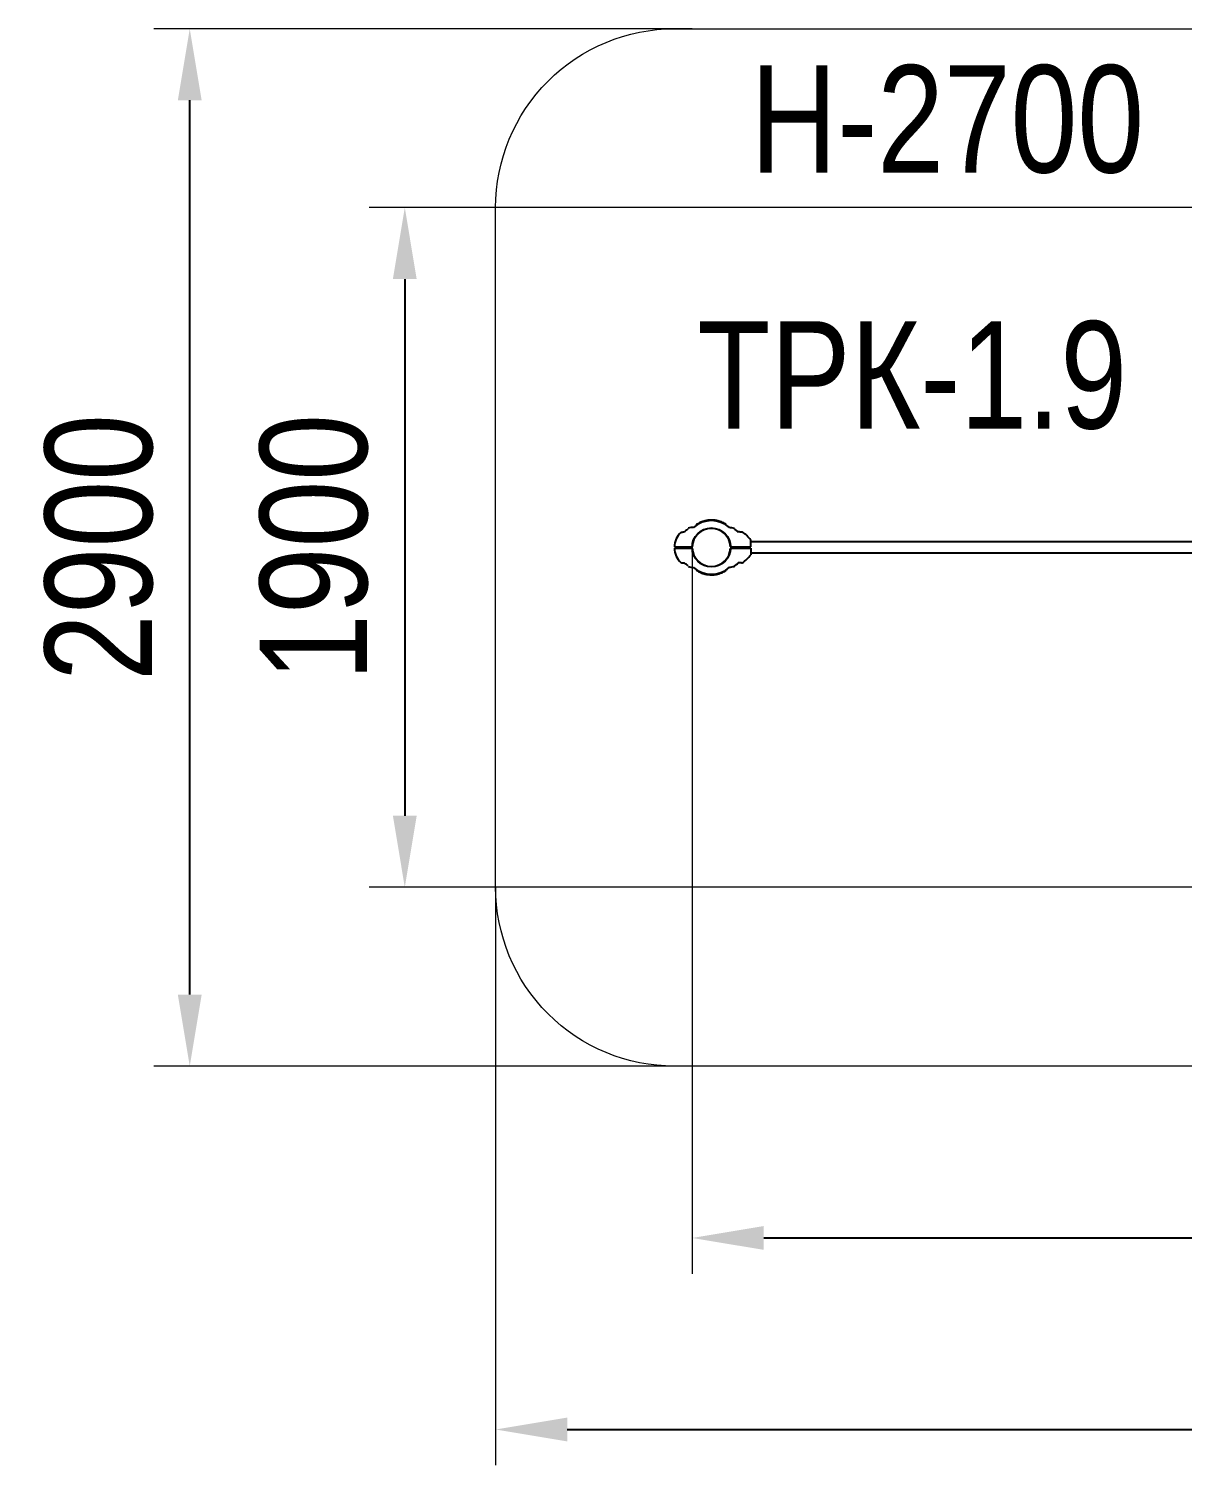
# Model space of a CAD drawing. Header units: millimetres. Extents: x -5849 to 4248, y -2516 to 1499.
# Drawn here: x -5849 to -2625, y -2516 to 1499 of the extents above; entities that cross this region are included whole.
import ezdxf

# ---------------------------------------------------------------- set-up
doc = ezdxf.new("R2010")
doc.units = ezdxf.units.MM
for name, color, linetype in [('DIKOM_АРТИКУЛ', 7, 'Continuous'), ('DIKOM_ЗОНА', 80, 'Continuous'), ('DIKOM_ОБЪЕКТ', 7, 'Continuous'), ('DIKOM_РАЗМЕР_ЗОНА', 7, 'Continuous'), ('DIKOM_РАЗМЕР_ОБЪЕКТА', 7, 'Continuous')]:
    doc.layers.add(name, color=color, linetype=linetype)
doc.styles.add('style1', font='arial.ttf', dxfattribs={"width": 0.8})
doc.dimstyles.new('1-50', dxfattribs={"dimtxt": 300, "dimasz": 200, "dimexe": 100, "dimexo": 0, "dimgap": 100, "dimtad": 1, "dimdec": 0, "dimtxsty": 'style1', "dimcen": 0, "dimclrd": 7, "dimclre": 7, "dimadec": 1, "dimazin": 2, "dimtfac": 1, "dimtdec": 0, "dimtmove": 0, "dimatfit": 3, "dimfxl": 0, "dimlwd": 25, "dimlwe": 18, "dimarcsym": 0})

# ---------------------------------------------------------------- blocks, each defined once
blk = doc.blocks.new('*D0')
at = {"layer": 'Defpoints', "color": 0, "transparency": 16777216}
for p in [(3046.6, 999.5), (-4798.3, -900.5), (3046.6, -900.5)]:
    blk.add_point(p, dxfattribs=at)
at = {"layer": 'DIKOM_РАЗМЕР_ОБЪЕКТА', "color": 7, "lineweight": 18, "transparency": 16777216}
for p, q in [((3046.6, 999.5), (-4898.3, 999.5)), ((3046.6, -900.5), (-4898.3, -900.5))]:
    blk.add_line(p, q, dxfattribs=at)
at = {"layer": 'DIKOM_РАЗМЕР_ОБЪЕКТА', "color": 7, "lineweight": 25, "transparency": 16777216}
blk.add_line((-4798.3, 799.5), (-4798.3, -700.5), dxfattribs=at)
at = {"layer": 'DIKOM_РАЗМЕР_ОБЪЕКТА', "color": 7, "transparency": 16777216}
for points in [[(-4831.6, 799.5), (-4765, 799.5), (-4798.3, 999.5)], [(-4831.6, -700.5), (-4765, -700.5), (-4798.3, -900.5)]]:
    blk.add_solid(points, dxfattribs=at)
at = {"layer": 'DIKOM_РАЗМЕР_ОБЪЕКТА', "color": 0, "transparency": 16777216, "insert": (-5051.5, 49.5), "char_height": 300, "attachment_point": 5, "rotation": 90, "style": 'style1'}
blk.add_mtext('1900', dxfattribs=at)
blk = doc.blocks.new('*D1')
at = {"layer": 'Defpoints', "color": 0, "transparency": 16777216}
for p in [(-3995, 51.5), (3748.5, -900.5), (3748.5, -1880.7)]:
    blk.add_point(p, dxfattribs=at)
at = {"layer": 'DIKOM_РАЗМЕР_ОБЪЕКТА', "color": 7, "lineweight": 18, "transparency": 16777216}
for p, q in [((-3995, 51.5), (-3995, -1980.7)), ((3748.5, -900.5), (3748.5, -1980.7))]:
    blk.add_line(p, q, dxfattribs=at)
at = {"layer": 'DIKOM_РАЗМЕР_ОБЪЕКТА', "color": 7, "lineweight": 25, "transparency": 16777216}
blk.add_line((-3795, -1880.7), (3548.5, -1880.7), dxfattribs=at)
at = {"layer": 'DIKOM_РАЗМЕР_ОБЪЕКТА', "color": 7, "transparency": 16777216}
for points in [[(-3795, -1847.4), (-3795, -1914), (-3995, -1880.7)], [(3548.5, -1847.4), (3548.5, -1914), (3748.5, -1880.7)]]:
    blk.add_solid(points, dxfattribs=at)
at = {"layer": 'DIKOM_РАЗМЕР_ОБЪЕКТА', "color": 0, "transparency": 16777216, "insert": (-123.3, -1627.5), "char_height": 300, "attachment_point": 5, "style": 'style1'}
blk.add_mtext('7750', dxfattribs=at)
blk = doc.blocks.new('*D2')
at = {"layer": 'Defpoints', "color": 0, "transparency": 16777216}
for p in [(-4544.5, -900.5), (4248.5, -900.5), (4248.5, -2416.1)]:
    blk.add_point(p, dxfattribs=at)
at = {"layer": 'DIKOM_РАЗМЕР_ЗОНА', "color": 7, "lineweight": 18, "transparency": 16777216}
for p, q in [((-4544.5, -900.5), (-4544.5, -2516.1)), ((4248.5, -900.5), (4248.5, -2516.1))]:
    blk.add_line(p, q, dxfattribs=at)
at = {"layer": 'DIKOM_РАЗМЕР_ЗОНА', "color": 7, "lineweight": 25, "transparency": 16777216}
blk.add_line((-4344.5, -2416.1), (4048.5, -2416.1), dxfattribs=at)
at = {"layer": 'DIKOM_РАЗМЕР_ЗОНА', "color": 7, "transparency": 16777216}
for points in [[(-4344.5, -2382.8), (-4344.5, -2449.4), (-4544.5, -2416.1)], [(4048.5, -2382.8), (4048.5, -2449.4), (4248.5, -2416.1)]]:
    blk.add_solid(points, dxfattribs=at)
at = {"layer": 'DIKOM_РАЗМЕР_ЗОНА', "color": 0, "transparency": 16777216, "insert": (-148, -2162.9), "char_height": 300, "attachment_point": 5, "style": 'style1'}
blk.add_mtext('8750', dxfattribs=at)
blk = doc.blocks.new('*D3')
at = {"layer": 'Defpoints', "color": 0, "transparency": 16777216}
for p in [(-5399.3, 1499.4), (-3995, 1499.4), (-3995, -1400.5)]:
    blk.add_point(p, dxfattribs=at)
at = {"layer": 'DIKOM_РАЗМЕР_ЗОНА', "color": 7, "lineweight": 18, "transparency": 16777216}
for p, q in [((-3995, 1499.4), (-5499.3, 1499.4)), ((-3995, -1400.5), (-5499.3, -1400.5))]:
    blk.add_line(p, q, dxfattribs=at)
at = {"layer": 'DIKOM_РАЗМЕР_ЗОНА', "color": 7, "lineweight": 25, "transparency": 16777216}
blk.add_line((-5399.3, -1200.5), (-5399.3, 1299.4), dxfattribs=at)
at = {"layer": 'DIKOM_РАЗМЕР_ЗОНА', "color": 7, "transparency": 16777216}
for points in [[(-5432.6, 1299.4), (-5366, 1299.4), (-5399.3, 1499.4)], [(-5432.6, -1200.5), (-5366, -1200.5), (-5399.3, -1400.5)]]:
    blk.add_solid(points, dxfattribs=at)
at = {"layer": 'DIKOM_РАЗМЕР_ЗОНА', "color": 0, "transparency": 16777216, "insert": (-5652.5, 49.4), "char_height": 300, "attachment_point": 5, "rotation": 90, "style": 'style1'}
blk.add_mtext('2900', dxfattribs=at)

msp = doc.modelspace()

# ---------------------------------------------------------------- linework, layer by layer
at = {"layer": 'DIKOM_ЗОНА', "color": 3, "lineweight": 15}
msp.add_lwpolyline([(-4044.5, 1499.5), (3748.5, 1499.5, -0.414214), (4248.5, 999.5), (4248.5, -900.5, -0.414214), (3748.5, -1400.5), (-4044.5, -1400.5, -0.414214), (-4544.5, -900.5), (-4544.5, 999.5, -0.414214)], format="xyb", close=True, dxfattribs=at)
at = {"layer": 'DIKOM_ОБЪЕКТ'}
for p, q in [((-3970, 118.9), (-3970, 120.5)), ((-3952, 125.2), (-3952, 123.7)), ((-3951.8, 123.8), (-3951.8, 125.3)), ((-3938.1, 124.4), (-3938.1, 125.9)), ((-3929.3, 123.5), (-3929.3, 125)), ((-3923.4, 122.2), (-3923.4, 123.8)), ((-3918.4, 122.4), (-3918.4, 120.8)), ((-3918.2, 120.7), (-3918.2, 122.3)), ((-3983.3, 111.8), (-3983.3, 113.6)), ((-3970.2, 120.4), (-3970.2, 118.8)), ((-3903.2, 113.9), (-3903.2, 115.7)), ((-3900.1, 111.9), (-3900.1, 113.7)), ((-3876.5, 100.5), (-3876.5, 101.3)), ((-3857.1, 91.9), (-3857.1, 91.7)), ((-4044.5, 51.5), (-3995, 51.5)), ((-4044.5, 47.5), (-3995, 47.5)), ((-3888.1, 51.5), (-3831.5, 51.5)), ((-3888.1, 47.5), (-3831.5, 47.5)), ((-3831.5, 51.5), (-3831.5, 70)), ((-2551.5, 65.5), (-3831.5, 65.5)), ((-3831.5, 47.5), (-3831.5, 29)), ((-3857.1, 7.1), (-3857.1, 7.2)), ((-2551.5, 33.5), (-3831.5, 33.5)), ((-3983.3, -12.8), (-3983.3, -14.6)), ((-3970.2, -21.4), (-3970.2, -19.8)), ((-3970, -19.9), (-3970, -21.5)), ((-3952, -26.3), (-3952, -24.8)), ((-3951.8, -24.8), (-3951.8, -26.3)), ((-3938.1, -25.4), (-3938.1, -26.9)), ((-3929.3, -24.5), (-3929.3, -26)), ((-3923.4, -23.3), (-3923.4, -24.8)), ((-3918.4, -23.4), (-3918.4, -21.9)), ((-3918.2, -21.8), (-3918.2, -23.3)), ((-3903.2, -15), (-3903.2, -16.7)), ((-3900.1, -13), (-3900.1, -14.8)), ((-3876.5, -1.5), (-3876.5, -2.4))]:
    msp.add_line(p, q, dxfattribs=at)
msp.add_circle((-3941.5, 49.5), 54, dxfattribs=at)
for centre, radius, start, end in [((-3941.5, 49.5), 75, 47.7463, 131.7045), ((-3941.5, 49.5), 76.5, 111.8079, 111.9753), ((-3941.5, 49.5), 76.5, 110.7, 111.8079), ((-3941.5, 49.5), 76.5, 110.8143, 111.4273), ((-3941.5, 49.5), 76.5, 100.0816, 110.7), ((-3941.5, 49.5), 76.5, 107.7624, 107.9376), ((-3941.5, 49.5), 76.5, 107.3591, 107.4132), ((-3941.5, 49.5), 76.5, 103.88, 103.9331), ((-3941.5, 49.5), 76.5, 102.2146, 102.2674), ((-3941.5, 49.5), 76.5, 99.3741, 100.0816), ((-3941.5, 49.5), 76.5, 97.8633, 99.3741), ((-3941.5, 49.5), 76.5, 97.6986, 97.8634), ((-3941.5, 49.5), 76.5, 96.6258, 97.6986), ((-3941.5, 49.5), 76.5, 90.2804, 96.6258), ((-3941.5, 49.5), 76.5, 95.4882, 95.5405), ((-3941.5, 49.5), 76.5, 92.7631, 93.0436), ((-3941.5, 49.5), 76.5, 88.8056, 90.2804), ((-3941.5, 49.5), 76.5, 87.783, 88.8056), ((-3941.5, 49.5), 76.5, 87.4147, 87.783), ((-3941.5, 49.5), 76.5, 86.6647, 87.4147), ((-3941.5, 49.5), 76.5, 85.277, 86.6647), ((-3941.5, 49.5), 76.5, 86.3511, 86.4966), ((-3941.5, 49.5), 76.5, 84.8008, 85.277), ((-3941.5, 49.5), 76.5, 84.8007, 85.2771), ((-3941.5, 49.5), 76.5, 81.0597, 84.8008), ((-3941.5, 49.5), 76.5, 83.7539, 84.4503), ((-3941.5, 49.5), 76.5, 82.3157, 82.4591), ((-3941.5, 49.5), 76.5, 80.8336, 81.0597), ((-3941.5, 49.5), 76.5, 80.7661, 80.8336), ((-3941.5, 49.5), 76.5, 80.0065, 80.7661), ((-3941.5, 49.5), 76.5, 78.6227, 80.0065), ((-3941.5, 49.5), 76.5, 79.8536, 79.9057), ((-3941.5, 49.5), 76.5, 78.6226, 78.9009), ((-3941.5, 49.5), 76.5, 77.9106, 78.6227), ((-3941.5, 49.5), 76.5, 76.3025, 77.9106), ((-3941.5, 49.5), 76.5, 76.5878, 76.5931), ((-3941.5, 49.5), 76.5, 75.5304, 76.3025), ((-3941.5, 49.5), 76.5, 74.4697, 75.5304), ((-3941.5, 49.5), 76.5, 75.2737, 75.3272), ((-3941.5, 49.5), 76.5, 73.7447, 74.4697), ((-3941.5, 49.5), 76.5, 72.4237, 73.7447), ((-3941.5, 49.5), 76.5, 72.2228, 72.4238), ((-3941.5, 49.5), 76.5, 70.9484, 72.2228), ((-3941.5, 49.5), 76.5, 71.4569, 71.5113), ((-3941.5, 49.5), 76.5, 61.0459, 70.9484), ((-3941.5, 49.5), 76.5, 68.2163, 68.372), ((-3990.6, 51.5), 53.9, 131.925, 180), ((-3990.6, 51.5), 54, 90.8552, 107.44), ((-3941.5, 49.5), 53.5, 2.1424, 177.8576), ((-3941.5, 49.5), 76.5, 122.1607, 123.0498), ((-3941.5, 49.5), 76.5, 112.6466, 122.1607), ((-3941.5, 49.5), 76.5, 118.215, 118.2742), ((-3941.5, 49.5), 76.5, 111.9753, 112.6466), ((-3941.5, 49.5), 76.5, 60.2456, 61.0459), ((-3941.5, 49.5), 76.5, 60.0092, 60.2456), ((-3941.5, 49.5), 76.5, 59.95, 60.0092), ((-3941.5, 49.5), 76.5, 59.5677, 59.9498), ((-3941.5, 49.5), 76.5, 58.7558, 59.5677), ((-3941.5, 49.5), 76.5, 57.2231, 58.7558), ((-3941.5, 49.5), 76.5, 57.1616, 57.2231), ((-3900.1, 21.5), 84, 74.1866, 83.828), ((-3877.5, 101.3), 1, 0, 74.1866), ((-3856.1, 91.8), 1, 57.9659, 186.6751), ((-3900.1, 21.5), 84, 35.2475, 57.9659), ((-3990.6, 47.5), 53.9, 180, 228.075), ((-3941.5, 49.5), 53.5, 182.1424, 357.8576), ((-3856.1, 7.1), 1, 173.3249, 302.0341), ((-3900.1, 77.5), 84, 302.0341, 324.7525), ((-3990.6, 47.5), 54, 252.56, 269.1448), ((-3941.5, 49.5), 75, 228.2955, 312.2537), ((-3941.5, 49.5), 76.5, 236.9502, 237.8393), ((-3941.5, 49.5), 76.5, 237.8393, 247.3534), ((-3941.5, 49.5), 76.5, 241.7258, 241.785), ((-3941.5, 49.5), 76.5, 247.3534, 248.0247), ((-3941.5, 49.5), 76.5, 248.0247, 248.1921), ((-3941.5, 49.5), 76.5, 248.1921, 249.3), ((-3941.5, 49.5), 76.5, 248.5727, 249.1857), ((-3941.5, 49.5), 76.5, 249.3, 259.9184), ((-3941.5, 49.5), 76.5, 252.0624, 252.2376), ((-3941.5, 49.5), 76.5, 252.5868, 252.6409), ((-3941.5, 49.5), 76.5, 256.0669, 256.12), ((-3941.5, 49.5), 76.5, 257.7326, 257.7854), ((-3941.5, 49.5), 76.5, 259.9184, 260.6259), ((-3941.5, 49.5), 76.5, 260.6259, 262.1367), ((-3941.5, 49.5), 76.5, 262.1366, 262.3014), ((-3941.5, 49.5), 76.5, 262.3014, 263.3742), ((-3941.5, 49.5), 76.5, 263.3742, 269.7196), ((-3941.5, 49.5), 76.5, 264.4595, 264.5118), ((-3941.5, 49.5), 76.5, 266.9564, 267.2369), ((-3941.5, 49.5), 76.5, 269.7196, 271.1944), ((-3941.5, 49.5), 76.5, 271.1944, 272.217), ((-3941.5, 49.5), 76.5, 272.217, 272.5853), ((-3941.5, 49.5), 76.5, 272.5853, 273.3353), ((-3941.5, 49.5), 76.5, 273.3353, 274.723), ((-3941.5, 49.5), 76.5, 273.5034, 273.6489), ((-3941.5, 49.5), 76.5, 274.723, 275.1992), ((-3941.5, 49.5), 76.5, 274.7229, 275.1993), ((-3941.5, 49.5), 76.5, 275.1992, 278.9403), ((-3941.5, 49.5), 76.5, 275.5497, 276.2461), ((-3941.5, 49.5), 76.5, 277.5409, 277.6843), ((-3941.5, 49.5), 76.5, 278.9403, 279.1664), ((-3941.5, 49.5), 76.5, 279.1664, 279.2339), ((-3941.5, 49.5), 76.5, 279.2339, 279.9935), ((-3941.5, 49.5), 76.5, 279.9935, 281.3773), ((-3941.5, 49.5), 76.5, 280.0943, 280.1464), ((-3941.5, 49.5), 76.5, 281.0991, 281.3774), ((-3941.5, 49.5), 76.5, 281.3773, 282.0894), ((-3941.5, 49.5), 76.5, 282.0894, 283.6975), ((-3941.5, 49.5), 76.5, 283.4069, 283.4122), ((-3941.5, 49.5), 76.5, 283.6975, 284.4696), ((-3941.5, 49.5), 76.5, 284.4696, 285.5303), ((-3941.5, 49.5), 76.5, 284.6728, 284.7263), ((-3941.5, 49.5), 76.5, 285.5303, 286.2553), ((-3941.5, 49.5), 76.5, 286.2553, 287.5763), ((-3941.5, 49.5), 76.5, 287.5762, 287.7772), ((-3941.5, 49.5), 76.5, 287.7772, 289.0516), ((-3941.5, 49.5), 76.5, 288.4887, 288.5431), ((-3941.5, 49.5), 76.5, 289.0516, 298.9541), ((-3941.5, 49.5), 76.5, 291.628, 291.7837), ((-3941.5, 49.5), 76.5, 298.9541, 299.7544), ((-3941.5, 49.5), 76.5, 299.7544, 299.9908), ((-3941.5, 49.5), 76.5, 299.9908, 300.05), ((-3941.5, 49.5), 76.5, 300.0502, 300.4323), ((-3941.5, 49.5), 76.5, 300.4323, 301.2442), ((-3941.5, 49.5), 76.5, 301.2442, 302.7769), ((-3941.5, 49.5), 76.5, 302.7769, 302.8384), ((-3900.1, 77.5), 84, 276.172, 285.8134), ((-3877.5, -2.4), 1, 285.8134, 0)]:
    msp.add_arc(centre, radius, start, end, dxfattribs=at)
for points, knots in [([(-4026.6, 91.6), (-4026.3, 91.7), (-4025.9, 91.8), (-4025, 92), (-4024.4, 92.2), (-4023.2, 92.4), (-4022.5, 92.5), (-4021.2, 92.7), (-4020.5, 92.7), (-4019.1, 92.7), (-4018.4, 92.7), (-4017.4, 92.7), (-4017.1, 92.7), (-4016.8, 92.6)], [2.687971, 2.687971, 2.687971, 2.687971, 19.440816, 19.440816, 48.364958, 48.364958, 79.796796, 79.796796, 112.396796, 112.396796, 144.996796, 144.996796, 159.306741, 159.306741, 159.306741, 159.306741]), ([(-4006.8, 100.4), (-4007, 100.4), (-4007.1, 100.3), (-4007.6, 100), (-4007.9, 99.8), (-4009, 99.1), (-4009.6, 98.7), (-4011, 97.7), (-4011.7, 97.2), (-4013.1, 96.1), (-4013.7, 95.5), (-4015.1, 94.3), (-4015.7, 93.7), (-4016.5, 92.9), (-4016.7, 92.8), (-4016.8, 92.6)], [5.215159, 5.215159, 5.215159, 5.215159, 11.576809, 11.576809, 31.779476, 31.779476, 67.644885, 67.644885, 108.044885, 108.044885, 148.444885, 148.444885, 188.844885, 188.844885, 198.480191, 198.480191, 198.480191, 198.480191]), ([(-3876.6, 100.5), (-3876.4, 100.4), (-3876.3, 100.3), (-3875.7, 100), (-3875.3, 99.8), (-3874.3, 99.1), (-3873.6, 98.7), (-3872.3, 97.7), (-3871.6, 97.2), (-3870.2, 96.1), (-3869.5, 95.5), (-3868.2, 94.3), (-3867.5, 93.7), (-3866.7, 92.9), (-3866.6, 92.8), (-3866.4, 92.6)], [1.574441, 1.574441, 1.574441, 1.574441, 11.574334, 11.574334, 31.772683, 31.772683, 67.630425, 67.630425, 108.030425, 108.030425, 148.430425, 148.430425, 188.830425, 188.830425, 198.511536, 198.511536, 198.511536, 198.511536]), ([(-3876.5, 100.5), (-3876.4, 100.4), (-3876.3, 100.4), (-3876, 100.2), (-3875.8, 100.1), (-3875.2, 99.7), (-3874.8, 99.4), (-3873.6, 98.7), (-3872.9, 98.2), (-3871.5, 97.1), (-3870.8, 96.6), (-3869.4, 95.5), (-3868.8, 94.9), (-3867.5, 93.7), (-3867, 93.2), (-3866.4, 92.6)], [4.403306, 4.403306, 4.403306, 4.403306, 8.969943, 8.969943, 20.364194, 20.364194, 42.486012, 42.486012, 82.886012, 82.886012, 123.286012, 123.286012, 163.686012, 163.686012, 198.480208, 198.480208, 198.480208, 198.480208]), ([(-3857.1, 91.7), (-3857.2, 91.8), (-3857.3, 91.8), (-3857.9, 92), (-3858.4, 92.1), (-3859.6, 92.3), (-3860.2, 92.4), (-3861.5, 92.6), (-3862.2, 92.7), (-3863.6, 92.7), (-3864.3, 92.7), (-3865.5, 92.7), (-3866, 92.7), (-3866.4, 92.6)], [10.122861, 10.122861, 10.122861, 10.122861, 15.461921, 15.461921, 39.974723, 39.974723, 71.045259, 71.045259, 103.384311, 103.384311, 135.984311, 135.984311, 159.306764, 159.306764, 159.306764, 159.306764]), ([(-4026.6, 7.4), (-4026.3, 7.3), (-4025.9, 7.2), (-4025, 6.9), (-4024.4, 6.8), (-4023.2, 6.5), (-4022.5, 6.4), (-4021.2, 6.3), (-4020.5, 6.3), (-4019.1, 6.2), (-4018.4, 6.2), (-4017.4, 6.3), (-4017.1, 6.3), (-4016.8, 6.3)], [2.687971, 2.687971, 2.687971, 2.687971, 19.440816, 19.440816, 48.364958, 48.364958, 79.796796, 79.796796, 112.396796, 112.396796, 144.996796, 144.996796, 159.306741, 159.306741, 159.306741, 159.306741]), ([(-4006.8, -1.5), (-4007, -1.4), (-4007.1, -1.3), (-4007.6, -1), (-4007.9, -0.8), (-4009, -0.2), (-4009.6, 0.3), (-4011, 1.2), (-4011.7, 1.8), (-4013.1, 2.9), (-4013.7, 3.4), (-4015.1, 4.6), (-4015.7, 5.2), (-4016.5, 6), (-4016.7, 6.2), (-4016.8, 6.3)], [5.215159, 5.215159, 5.215159, 5.215159, 11.576809, 11.576809, 31.779476, 31.779476, 67.644885, 67.644885, 108.044885, 108.044885, 148.444885, 148.444885, 188.844885, 188.844885, 198.480191, 198.480191, 198.480191, 198.480191]), ([(-3876.6, -1.6), (-3876.4, -1.5), (-3876.3, -1.4), (-3875.7, -1), (-3875.3, -0.8), (-3874.3, -0.2), (-3873.6, 0.3), (-3872.3, 1.2), (-3871.6, 1.8), (-3870.2, 2.9), (-3869.5, 3.4), (-3868.2, 4.6), (-3867.5, 5.2), (-3866.7, 6), (-3866.6, 6.2), (-3866.4, 6.3)], [1.574441, 1.574441, 1.574441, 1.574441, 11.574334, 11.574334, 31.772683, 31.772683, 67.630425, 67.630425, 108.030425, 108.030425, 148.430425, 148.430425, 188.830425, 188.830425, 198.511536, 198.511536, 198.511536, 198.511536]), ([(-3876.5, -1.5), (-3876.4, -1.4), (-3876.3, -1.4), (-3876, -1.2), (-3875.8, -1.1), (-3875.2, -0.7), (-3874.8, -0.5), (-3873.6, 0.3), (-3872.9, 0.8), (-3871.5, 1.8), (-3870.8, 2.4), (-3869.4, 3.5), (-3868.8, 4.1), (-3867.5, 5.2), (-3867, 5.8), (-3866.4, 6.3)], [4.403306, 4.403306, 4.403306, 4.403306, 8.969943, 8.969943, 20.364194, 20.364194, 42.486012, 42.486012, 82.886012, 82.886012, 123.286012, 123.286012, 163.686012, 163.686012, 198.480208, 198.480208, 198.480208, 198.480208]), ([(-3857.1, 7.2), (-3857.2, 7.2), (-3857.3, 7.2), (-3857.9, 7), (-3858.4, 6.9), (-3859.6, 6.6), (-3860.2, 6.5), (-3861.5, 6.4), (-3862.2, 6.3), (-3863.6, 6.2), (-3864.3, 6.2), (-3865.5, 6.2), (-3866, 6.3), (-3866.4, 6.3)], [10.122861, 10.122861, 10.122861, 10.122861, 15.461921, 15.461921, 39.974723, 39.974723, 71.045259, 71.045259, 103.384311, 103.384311, 135.984311, 135.984311, 159.306764, 159.306764, 159.306764, 159.306764])]:
    msp.add_open_spline(points, degree=3, knots=knots, dxfattribs=at)

# ---------------------------------------------------------------- texts
at = {"layer": 'DIKOM_АРТИКУЛ', "color": 7, "linetype": 'Continuous', "lineweight": 15, "insert": (-3980.9, 682), "char_height": 300, "width": 6012.174, "attachment_point": 1, "style": 'style1'}
msp.add_mtext('{\\fArial|b0|i0|c204|p34;ТРК-1.9}', dxfattribs=at)
at = {"layer": 'DIKOM_РАЗМЕР_ОБЪЕКТА', "color": 7, "linetype": 'Continuous', "lineweight": 15, "insert": (-3831.7, 1397.6), "char_height": 300, "width": 6012.174, "attachment_point": 1, "style": 'style1'}
msp.add_mtext('H-2700', dxfattribs=at)

# ---------------------------------------------------------------- dimensions: what is measured, and where the dimension line sits
at = {"layer": 'DIKOM_РАЗМЕР_ЗОНА'}
dim = msp.add_linear_dim(base=(-5399.3, 1499.4), p1=(-3995, -1400.5), p2=(-3995, 1499.4), angle=90, dimstyle='1-50', dxfattribs=at)
dim.commit()
dim.dimension.update_dxf_attribs({"geometry": '*D3', "text_midpoint": (-5652.5, 49.4)})
dim = msp.add_linear_dim(base=(4248.5, -2416.1), p1=(-4544.5, -900.5), p2=(4248.5, -900.5), text='8750', dimstyle='1-50', dxfattribs=at)
dim.commit()
dim.dimension.update_dxf_attribs({"geometry": '*D2', "text_midpoint": (-148, -2162.9)})
at = {"layer": 'DIKOM_РАЗМЕР_ОБЪЕКТА'}
dim = msp.add_linear_dim(base=(-4798.3, -900.5), p1=(3046.6, 999.5), p2=(3046.6, -900.5), angle=90, dimstyle='1-50', dxfattribs=at)
dim.commit()
dim.dimension.update_dxf_attribs({"geometry": '*D0', "text_midpoint": (-4798.3, 49.5), "dimtype": 160})
dim = msp.add_linear_dim(base=(3748.5, -1880.7), p1=(-3995, 51.5), p2=(3748.5, -900.5), text='7750', dimstyle='1-50', dxfattribs=at)
dim.commit()
dim.dimension.update_dxf_attribs({"geometry": '*D1', "text_midpoint": (-123.3, -1880.7), "dimtype": 160})

doc.saveas('drawing.dxf')
